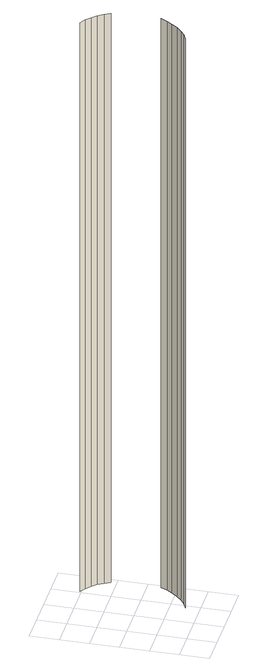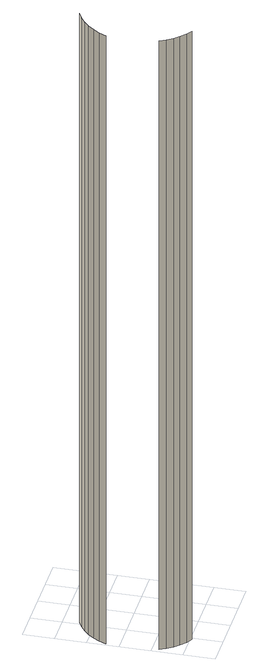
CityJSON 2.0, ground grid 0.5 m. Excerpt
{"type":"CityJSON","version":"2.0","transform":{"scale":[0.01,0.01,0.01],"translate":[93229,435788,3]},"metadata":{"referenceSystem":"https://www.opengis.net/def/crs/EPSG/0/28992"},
"CityObjects":{
"building1":{"type":"Building","geometry":[{"type":"MultiSurface","lod":"2","boundaries":[[[0,1,2,3]],[[3,2,4,5]],[[5,4,6,7]],[[7,6,8,9]],[[9,8,10,11]],[[11,10,12,13]],[[14,15,16,17]],[[17,16,18,19]],[[19,18,20,21]],[[21,20,22,23]],[[23,22,24,25]]],"semantics":{"surfaces":[{"type":"WallSurface"}],"values":[0,0,0,0,0,0,0,0,0,0,0]}}]}
},
"vertices":[
[94,25,1119],[94,25,40],[106,31,40],[106,31,1119],[116,38,40],[116,38,1119],[126,47,40],[126,47,1119],[134,57,40],[134,57,1119],[141,67,40],[141,67,1119],[147,79,40],[147,79,1119],[104,203,40],[104,203,1119],[114,197,1119],[114,197,40],[123,189,1119],[123,189,40],[131,181,1119],[131,181,40],[138,171,1119],[138,171,40],[143,161,1119],[143,161,40]
]}
